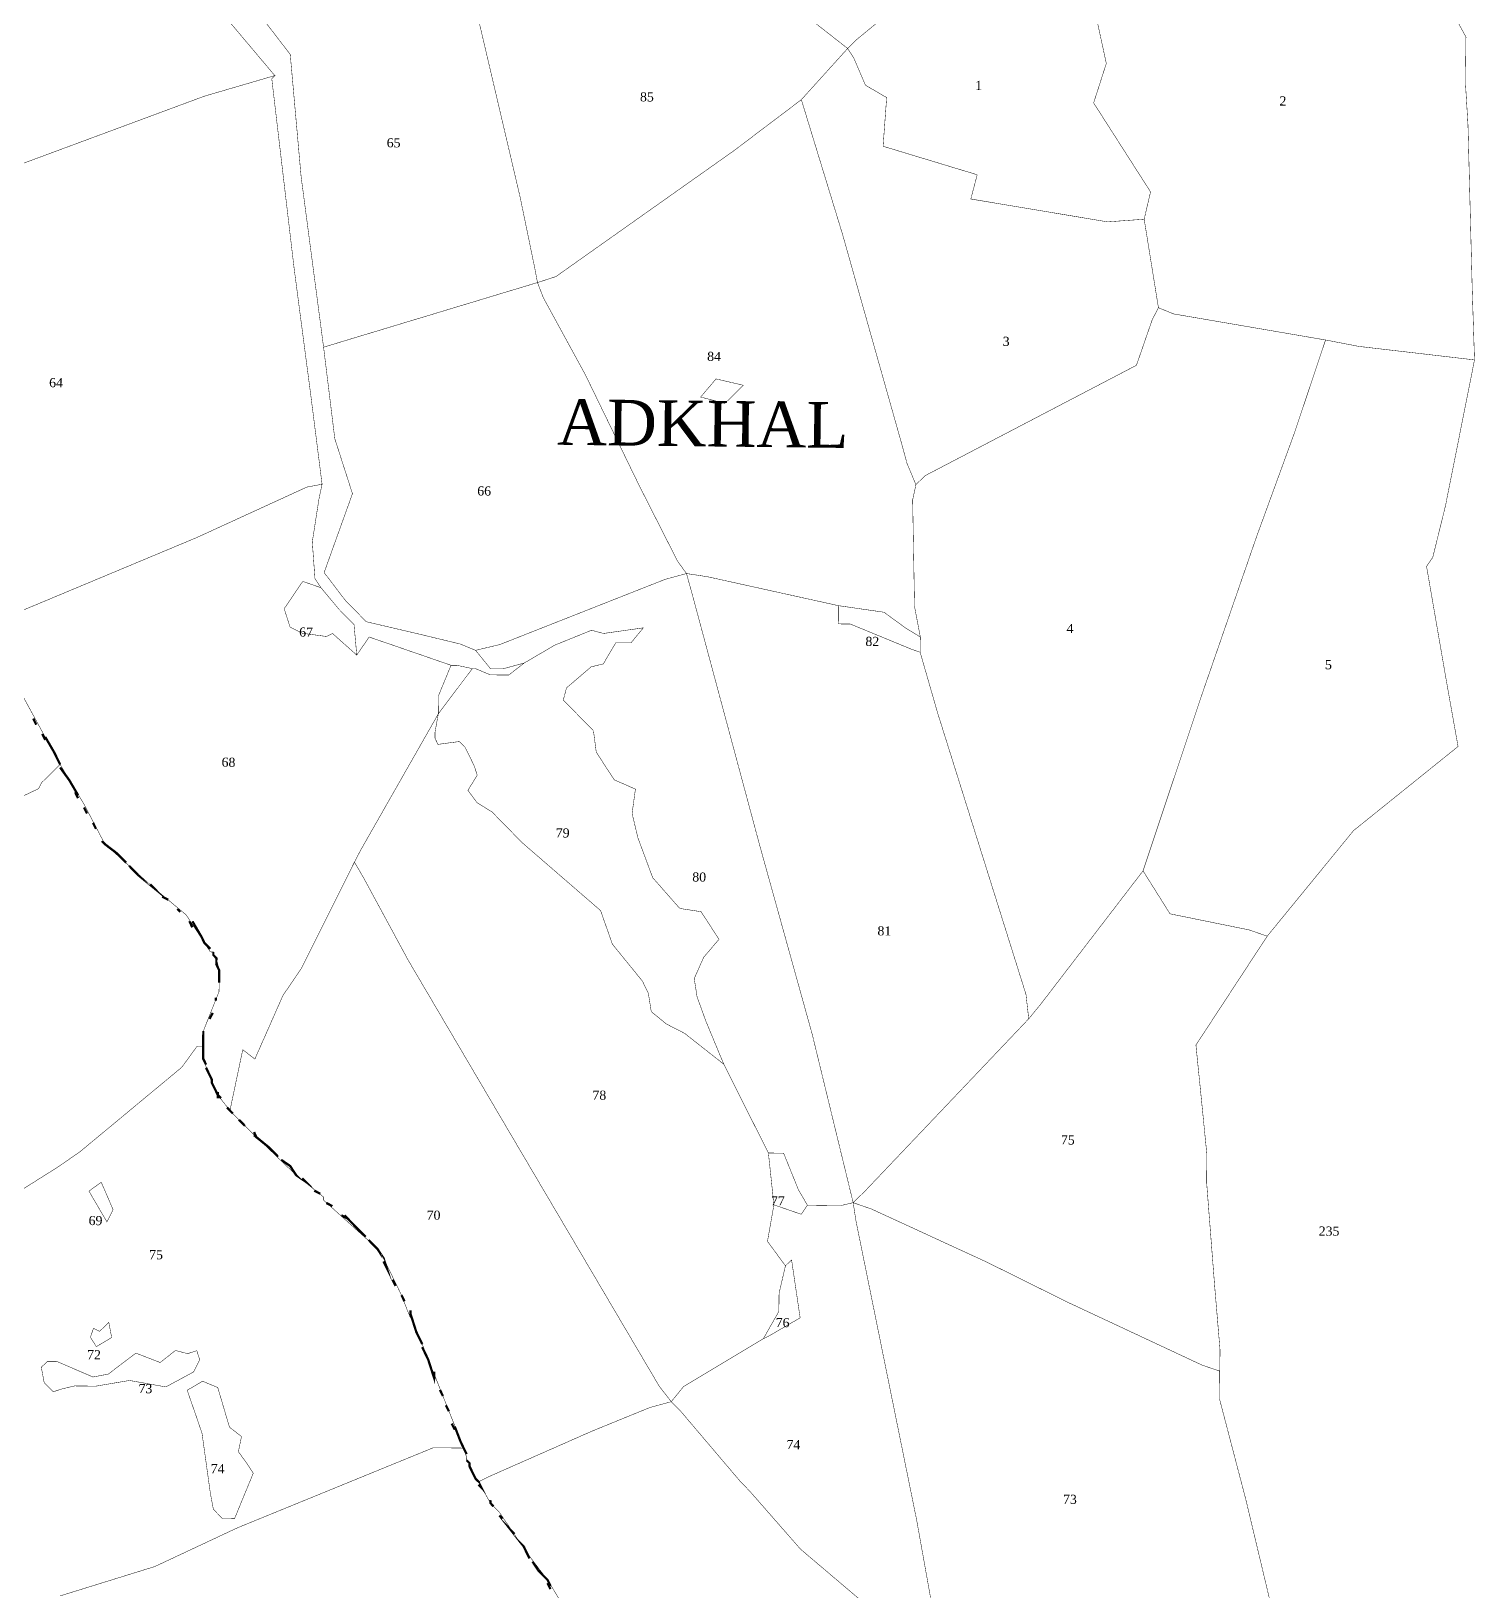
# Model space of a CAD drawing. Header units: metres. Extents: x 294533 to 301305, y 1963486 to 1977426.
# Drawn here: x 299365 to 301271, y 1969628 to 1971687 of the extents above; entities that cross this region are included whole.
import ezdxf

# ---------------------------------------------------------------- set-up
doc = ezdxf.new("R2010")
doc.units = ezdxf.units.M
for name, color, linetype in [('SURVEY NO.', 7, 'Continuous'), ('SURVEY PLOT BOUNDARY', 35, 'Continuous'), ('VILLAGE BOUNDARY', 212, 'Continuous'), ('VILLAGE NAME', 3, 'Continuous')]:
    doc.layers.add(name, color=color, linetype=linetype)
doc.styles.get("Standard").update_dxf_attribs({"font": 'times.ttf'})

# ---------------------------------------------------------------- blocks, each defined once
blk = doc.blocks.new('45')
at = {"layer": 'SURVEY PLOT BOUNDARY', "lineweight": 18, "const_width": 0.603}
for points in [[(301007, 1969587.4), (300968.6, 1969748.6), (300933.8, 1969881.6), (300934.6, 1969945.9), (300927.5, 1970030.4), (300916.9, 1970167.2), (300917.3, 1970203.4), (300910.1, 1970275.8), (300902.8, 1970348.3), (300996.9, 1970492), (301062, 1970571.6), (301110.9, 1970631.4), (301248.8, 1970742.4), (301233.7, 1970827), (301207.2, 1970980.1), (301215.4, 1970992), (301232.2, 1971060.2), (301270.5, 1971252.7), (301267.5, 1971345.2), (301261.9, 1971562.4), (301258.5, 1971618.7), (301259.2, 1971679), (301223.7, 1971743.7)], [(299663.9, 1971712.6), (299707.4, 1971655.9), (299721.7, 1971494.9), (299751.4, 1971269.5), (299766.2, 1971148.7), (299789.5, 1971076.1), (299752.1, 1970972), (299779.9, 1970935.5), (299807.7, 1970907.1), (299879.9, 1970890.2), (299932, 1970877.6), (299952, 1970869.3), (299971.8, 1970845), (299987.9, 1970844.8), (300016.1, 1970852.5), (299995.8, 1970836.7), (299971.7, 1970836.9), (299951.7, 1970845.2), (299947.7, 1970845.2), (299927.6, 1970849.5), (299919.6, 1970849.6), (299847.5, 1970874.5), (299811.5, 1970886.9), (299795.2, 1970863), (299791.6, 1970903.2), (299771.7, 1970923.5), (299747.9, 1970952), (299740, 1970964.1), (299736.5, 1971012.4), (299745.2, 1971068.6), (299749.4, 1971088.6), (299734.6, 1971205.4), (299712.4, 1971374.4), (299683, 1971624), (299687, 1971628), (299587.9, 1971745.6)], [(299949.4, 1971729.6), (300010.8, 1971467.6), (300029.9, 1971375), (300033.7, 1971354.8), (299751.4, 1971269.5), (299721.7, 1971494.9), (299707.4, 1971655.9), (299663.9, 1971712.6)], [(299352.1, 1971511.1), (299594.3, 1971600.9), (299687, 1971628), (299683, 1971624), (299712.4, 1971374.4), (299734.6, 1971205.4), (299749.4, 1971088.6), (299729.3, 1971084.8), (299583.8, 1971018.1), (299321.4, 1970908.4)], [(299321.4, 1970908.4), (299583.8, 1971018.1), (299729.3, 1971084.8), (299749.4, 1971088.6), (299745.2, 1971068.6), (299736.5, 1971012.4), (299740, 1970964.1), (299747.9, 1970952), (299723.9, 1970960.3), (299699.4, 1970924.3), (299707.1, 1970900.1), (299723.1, 1970891.9), (299755.2, 1970887.6), (299763.3, 1970891.5), (299795.2, 1970863), (299811.5, 1970886.9), (299847.5, 1970874.5), (299919.6, 1970849.6), (299903.1, 1970809.5), (299902.8, 1970785.4), (299800.4, 1970605.7), (299792.1, 1970589.7), (299722.3, 1970449.7), (299697.8, 1970413.8), (299660.7, 1970329.8), (299644.7, 1970342.1), (299627.8, 1970261.8), (299611.9, 1970282.1), (299604, 1970298.3), (299592.3, 1970330.6), (299592.5, 1970346.7), (299592.7, 1970366.8), (299613.4, 1970418.8), (299613.7, 1970446.9), (299609.9, 1970463), (299605.9, 1970467.1), (299605.9, 1970471.1), (299601.9, 1970471.2), (299594, 1970483.3), (299570.3, 1970519.8), (299526.5, 1970556.4), (299462.8, 1970613.4), (299435.3, 1970666), (299403.7, 1970718.6), (299348.5, 1970819.7)], [(299348.5, 1970819.7), (299403.7, 1970718.6), (299395.6, 1970710.6), (299379.3, 1970694.7), (299375.2, 1970686.7), (299177.2, 1970592.4)], [(299177.2, 1970592.4), (299375.2, 1970686.7), (299379.3, 1970694.7), (299395.6, 1970710.6), (299403.7, 1970718.6), (299435.3, 1970666), (299462.8, 1970613.4), (299526.5, 1970556.4), (299570.3, 1970519.8), (299594, 1970483.3), (299601.9, 1970471.2), (299605.9, 1970471.1), (299605.9, 1970467.1), (299609.9, 1970463), (299613.7, 1970446.9), (299613.4, 1970418.8), (299592.7, 1970366.8), (299592.5, 1970346.7), (299584.5, 1970346.7), (299564.1, 1970318.8), (299430.2, 1970207.7), (299401.9, 1970188), (299276.4, 1970108.9)], [(299276.4, 1970108.9), (299401.9, 1970188), (299430.2, 1970207.7), (299564.1, 1970318.8), (299584.5, 1970346.7), (299592.5, 1970346.7), (299592.3, 1970330.6), (299604, 1970298.3), (299611.9, 1970282.1), (299627.8, 1970261.8), (299651.6, 1970237.5), (299715.2, 1970176.5), (299751.1, 1970147.9), (299751, 1970143.9), (299818.7, 1970082.9), (299830.6, 1970066.7), (299854.2, 1970018.2), (299862, 1969998), (299881.6, 1969953.5), (299936.3, 1969816.2), (299932.3, 1969816.3), (299896.2, 1969816.7), (299637.7, 1969711), (299528.7, 1969659.9), (299403.6, 1969621.1)], [(300086.4, 1969577.4), (300047, 1969642.2), (300019.2, 1969678.7), (299983.6, 1969731.3), (299971.7, 1969743.5), (299955.9, 1969771.8), (299972.1, 1969779.7), (300105.4, 1969838.5), (300182.1, 1969869.8), (300210.3, 1969877.5), (300222.3, 1969865.4), (300301.6, 1969772), (300313.5, 1969759.8), (300381, 1969682.7), (300544.3, 1969544.2)], [(299403.6, 1969621.1), (299528.7, 1969659.9), (299637.7, 1969711), (299896.2, 1969816.7), (299932.3, 1969816.3), (299936.3, 1969816.2), (299940.2, 1969804.1), (299940.2, 1969800.1), (299944.2, 1969796.1), (299944.1, 1969792), (299952, 1969775.9), (299955.9, 1969771.8), (299971.7, 1969743.5), (299983.6, 1969731.3), (300019.2, 1969678.7), (300047, 1969642.2), (300086.4, 1969577.4)]]:
    blk.add_lwpolyline(points, dxfattribs=at)
for points in [[(299405.9, 1972009), (299429.4, 1971952.4), (299464.4, 1971847.5), (299492.3, 1971827.1), (299532.1, 1971794.5), (299587.9, 1971745.6), (299687, 1971628), (299594.3, 1971600.9), (299352.1, 1971511.1), (299301.3, 1971636.3), (299222.8, 1971806), (299151.5, 1971903.2), (299044.4, 1972033), (299036.6, 1972053.2), (299359.5, 1972178.3), (299383.7, 1972186.1), (299403.2, 1972129.6), (299406.6, 1972077.3)], [(301267.5, 1971345.2), (301270.5, 1971252.7), (301118, 1971270.5), (301073.9, 1971279), (300873.3, 1971313.4), (300853.3, 1971321.6), (300834.5, 1971438.4), (300842.9, 1971474.5), (300767.8, 1971591.9), (300784.5, 1971644), (300765.4, 1971732.7), (300835.3, 1971880.6), (301014.2, 1972059.5), (301030.4, 1972075.4), (301042.2, 1972055.2), (301089.5, 1971970.3), (301148.8, 1971873.1), (301223.7, 1971743.7), (301259.2, 1971679), (301258.5, 1971618.7), (301261.9, 1971562.4)], [(300621.6, 1971818.7), (300609.4, 1971802.7), (300455.3, 1971675.8), (300443.1, 1971663.8), (300307.6, 1971769.9), (300299.9, 1971806.1), (300225.6, 1971991.9), (300245.8, 1971995.7), (300371, 1972054.6), (300387, 1972042.3), (300503, 1971996.8), (300605.8, 1971838.9)], [(300307.6, 1971769.9), (300443.1, 1971663.8), (300382, 1971596.2), (300292.9, 1971528.8), (300057.9, 1971362.6), (300033.7, 1971354.8), (300029.9, 1971375), (300010.8, 1971467.6), (299949.4, 1971729.6), (299945.6, 1971749.7), (299965.9, 1971765.6), (300018.5, 1971797.2), (300030.4, 1971781), (300058.5, 1971784.7), (300054.8, 1971812.9), (300091.2, 1971832.6), (300231.4, 1971790.8)], [(300733.9, 1971793.3), (300765.9, 1971784.9), (300765.4, 1971732.7), (300784.5, 1971644), (300767.8, 1971591.9), (300842.9, 1971474.5), (300834.5, 1971438.4), (300786.2, 1971434.9), (300605.7, 1971465.1), (300614.1, 1971497.1), (300489.9, 1971534.7), (300494.6, 1971599), (300466.6, 1971615.3), (300451, 1971651.7), (300443.1, 1971663.8), (300455.3, 1971675.8), (300609.4, 1971802.7), (300621.6, 1971818.7), (300645.7, 1971814.4), (300709.9, 1971801.6)], [(300834.5, 1971438.4), (300853.3, 1971321.6), (300845.1, 1971305.7), (300824.3, 1971245.6), (300545.4, 1971099.9), (300533.2, 1971088), (300521.4, 1971116.3), (300513.7, 1971144.5), (300436.3, 1971418.7), (300382, 1971596.2), (300443.1, 1971663.8), (300451, 1971651.7), (300466.6, 1971615.3), (300494.6, 1971599), (300489.9, 1971534.7), (300614.1, 1971497.1), (300605.7, 1971465.1), (300786.2, 1971434.9)], [(300533.2, 1971088), (300528.9, 1971067.9), (300531.4, 1970927.2), (300539, 1970886.9), (300519, 1970899.2), (300491.1, 1970919.6), (300430.9, 1970928.3), (300258.5, 1970966.4), (300230.4, 1970970.7), (300218.6, 1970987), (300167.4, 1971088), (300096.7, 1971233.5), (300041.5, 1971334.6), (300033.7, 1971354.8), (300057.9, 1971362.6), (300292.9, 1971528.8), (300382, 1971596.2), (300436.3, 1971418.7), (300513.7, 1971144.5), (300521.4, 1971116.3)], [(300230.4, 1970970.7), (300202.2, 1970963), (299984.2, 1970877), (299952, 1970869.3), (299932, 1970877.6), (299879.9, 1970890.2), (299807.7, 1970907.1), (299779.9, 1970935.5), (299752.1, 1970972), (299789.5, 1971076.1), (299766.2, 1971148.7), (299751.4, 1971269.5), (300033.7, 1971354.8), (300041.5, 1971334.6), (300096.7, 1971233.5), (300167.4, 1971088), (300218.6, 1970987)], [(301073.9, 1971279), (301032.3, 1971154.9), (300982.6, 1971018.7), (300907.8, 1970802.5), (300833, 1970578.2), (300698.4, 1970402.8), (300682.1, 1970382.9), (300678.5, 1970415.1), (300562, 1970786.2), (300538.8, 1970866.8), (300539, 1970886.9), (300531.4, 1970927.2), (300528.9, 1971067.9), (300533.2, 1971088), (300545.4, 1971099.9), (300824.3, 1971245.6), (300845.1, 1971305.7), (300853.3, 1971321.6), (300873.3, 1971313.4)], [(301062, 1970571.6), (300996.9, 1970492), (300972.8, 1970500.3), (300868.6, 1970521.5), (300833, 1970578.2), (300907.8, 1970802.5), (300982.6, 1971018.7), (301032.3, 1971154.9), (301073.9, 1971279), (301118, 1971270.5), (301270.5, 1971252.7), (301232.2, 1971060.2), (301215.4, 1970992), (301207.2, 1970980.1), (301233.7, 1970827), (301248.8, 1970742.4), (301110.9, 1970631.4)], [(300249.1, 1971203.7), (300269.4, 1971227.6), (300305.5, 1971219.2), (300281.1, 1971195.3)], [(300249.1, 1971203.7), (300281.1, 1971195.3), (300305.5, 1971219.2), (300269.4, 1971227.6)], [(299747.9, 1970952), (299771.7, 1970923.5), (299791.6, 1970903.2), (299795.2, 1970863), (299763.3, 1970891.5), (299755.2, 1970887.6), (299723.1, 1970891.9), (299707.1, 1970900.1), (299699.4, 1970924.3), (299723.9, 1970960.3)], [(300450.4, 1970140.2), (300434.2, 1970136.4), (300390, 1970136.9), (300378.2, 1970157.1), (300358.6, 1970205.5), (300338.5, 1970205.8), (300279.6, 1970323), (300256.1, 1970379.5), (300244.4, 1970411.8), (300240.6, 1970436), (300253, 1970464), (300273.3, 1970487.9), (300249.6, 1970524.3), (300221.5, 1970528.6), (300185.8, 1970569.2), (300166.3, 1970621.7), (300158.6, 1970654), (300163, 1970686.1), (300135, 1970698.4), (300111.3, 1970734.9), (300107.6, 1970763.1), (300067.8, 1970803.7), (300072, 1970819.7), (300104.5, 1970847.5), (300120.6, 1970851.4), (300137, 1970879.3), (300157.1, 1970879.1), (300173.4, 1970899), (300121, 1970891.6), (300105, 1970895.8), (300056.6, 1970876.2), (300016.1, 1970852.5), (299987.9, 1970844.8), (299971.8, 1970845), (299952, 1970869.3), (299984.2, 1970877), (300202.2, 1970963), (300230.4, 1970970.7), (300238.2, 1970942.5), (300327, 1970611.9), (300396.5, 1970361.9)], [(300430.9, 1970928.3), (300430.7, 1970904.2), (300446.7, 1970904), (300526.8, 1970871), (300538.8, 1970866.8), (300562, 1970786.2), (300678.5, 1970415.1), (300682.1, 1970382.9), (300466.6, 1970156.1), (300450.4, 1970140.2), (300396.5, 1970361.9), (300327, 1970611.9), (300238.2, 1970942.5), (300230.4, 1970970.7), (300258.5, 1970966.4)], [(300539, 1970886.9), (300538.8, 1970866.8), (300526.8, 1970871), (300446.7, 1970904), (300430.7, 1970904.2), (300430.9, 1970928.3), (300491.1, 1970919.6), (300519, 1970899.2)], [(300279.6, 1970323), (300227.8, 1970363.8), (300203.8, 1970376.1), (300183.9, 1970392.4), (300180.1, 1970416.5), (300172.2, 1970432.7), (300132.6, 1970481.4), (300117, 1970525.8), (300013.5, 1970615.4), (299973.7, 1970656), (299953.8, 1970668.3), (299941.9, 1970684.5), (299954.2, 1970704.5), (299950.3, 1970716.6), (299938.5, 1970740.8), (299930.6, 1970748.9), (299902.4, 1970745.2), (299898.4, 1970753.3), (299898.5, 1970761.4), (299902.8, 1970785.4), (299947.7, 1970845.2), (299951.7, 1970845.2), (299971.7, 1970836.9), (299995.8, 1970836.7), (300016.1, 1970852.5), (300056.6, 1970876.2), (300105, 1970895.8), (300121, 1970891.6), (300173.4, 1970899), (300157.1, 1970879.1), (300137, 1970879.3), (300120.6, 1970851.4), (300104.5, 1970847.5), (300072, 1970819.7), (300067.8, 1970803.7), (300107.6, 1970763.1), (300111.3, 1970734.9), (300135, 1970698.4), (300163, 1970686.1), (300158.6, 1970654), (300166.3, 1970621.7), (300185.8, 1970569.2), (300221.5, 1970528.6), (300249.6, 1970524.3), (300273.3, 1970487.9), (300253, 1970464), (300240.6, 1970436), (300244.4, 1970411.8), (300256.1, 1970379.5)], [(299947.7, 1970845.2), (299902.8, 1970785.4), (299903.1, 1970809.5), (299919.6, 1970849.6), (299927.6, 1970849.5)], [(300279.6, 1970323), (300338.5, 1970205.8), (300345.8, 1970137.3), (300337.3, 1970089.2), (300361, 1970056.8), (300352.6, 1970020.7), (300352.3, 1969996.6), (300331.8, 1969960.6), (300226.6, 1969897.5), (300210.3, 1969877.5), (300194.5, 1969897.8), (299989.3, 1970245.8), (299863.1, 1970460.2), (299804, 1970569.4), (299792.1, 1970589.7), (299800.4, 1970605.7), (299902.8, 1970785.4), (299898.5, 1970761.4), (299898.4, 1970753.3), (299902.4, 1970745.2), (299930.6, 1970748.9), (299938.5, 1970740.8), (299950.3, 1970716.6), (299954.2, 1970704.5), (299941.9, 1970684.5), (299953.8, 1970668.3), (299973.7, 1970656), (300013.5, 1970615.4), (300117, 1970525.8), (300132.6, 1970481.4), (300172.2, 1970432.7), (300180.1, 1970416.5), (300183.9, 1970392.4), (300203.8, 1970376.1), (300227.8, 1970363.8)], [(299863.1, 1970460.2), (299989.3, 1970245.8), (300194.5, 1969897.8), (300210.3, 1969877.5), (300182.1, 1969869.8), (300105.4, 1969838.5), (299972.1, 1969779.7), (299955.9, 1969771.8), (299952, 1969775.9), (299944.1, 1969792), (299944.2, 1969796.1), (299940.2, 1969800.1), (299940.2, 1969804.1), (299936.3, 1969816.2), (299881.6, 1969953.5), (299862, 1969998), (299854.2, 1970018.2), (299830.6, 1970066.7), (299818.7, 1970082.9), (299751, 1970143.9), (299751.1, 1970147.9), (299715.2, 1970176.5), (299651.6, 1970237.5), (299627.8, 1970261.8), (299644.7, 1970342.1), (299660.7, 1970329.8), (299697.8, 1970413.8), (299722.3, 1970449.7), (299792.1, 1970589.7), (299804, 1970569.4)], [(300934.6, 1969945.9), (300934.2, 1969917.8), (300910.2, 1969926.1), (300734.3, 1970008.4), (300626.4, 1970061.9), (300474.4, 1970131.9), (300450.4, 1970140.2), (300466.6, 1970156.1), (300682.1, 1970382.9), (300698.4, 1970402.8), (300833, 1970578.2), (300868.6, 1970521.5), (300972.8, 1970500.3), (300996.9, 1970492), (300902.8, 1970348.3), (300910.1, 1970275.8), (300917.3, 1970203.4), (300917.1, 1970187.3), (300916.9, 1970167.2), (300927.5, 1970030.4)], [(300390, 1970136.9), (300381.9, 1970124.9), (300345.8, 1970137.3), (300338.5, 1970205.8), (300358.6, 1970205.5), (300378.2, 1970157.1)], [(299441.7, 1970155.4), (299465.4, 1970114.9), (299473.6, 1970130.9), (299457.9, 1970167.2)], [(299473.6, 1970130.9), (299465.4, 1970114.9), (299441.7, 1970155.4), (299457.9, 1970167.2)], [(300450.4, 1970140.2), (300454.1, 1970116), (300534.2, 1969721.2), (300564.5, 1969552), (300564.2, 1969527.9), (300544.3, 1969544.2), (300381, 1969682.7), (300313.5, 1969759.8), (300301.6, 1969772), (300222.3, 1969865.4), (300210.3, 1969877.5), (300226.6, 1969897.5), (300331.8, 1969960.6), (300339.9, 1969964.6), (300380.4, 1969988.2), (300369.1, 1970064.7), (300361, 1970056.8), (300337.3, 1970089.2), (300345.8, 1970137.3), (300381.9, 1970124.9), (300390, 1970136.9), (300434.2, 1970136.4)], [(300986.4, 1969547.4), (300588.3, 1969523.6), (300564.2, 1969527.9), (300564.5, 1969552), (300534.2, 1969721.2), (300454.1, 1970116), (300450.4, 1970140.2), (300474.4, 1970131.9), (300626.4, 1970061.9), (300734.3, 1970008.4), (300910.2, 1969926.1), (300934.2, 1969917.8), (300933.8, 1969881.6), (300968.6, 1969748.6), (301007, 1969587.4), (301010.6, 1969551.1)], [(300331.8, 1969960.6), (300352.3, 1969996.6), (300352.6, 1970020.7), (300361, 1970056.8), (300369.1, 1970064.7), (300380.4, 1969988.2), (300339.9, 1969964.6)], [(299467.9, 1969982.2), (299455.7, 1969970.3), (299447.7, 1969974.4), (299443.6, 1969962.4), (299451.5, 1969950.2), (299471.7, 1969962.1)], [(299467.9, 1969982.2), (299471.7, 1969962.1), (299451.5, 1969950.2), (299443.6, 1969962.4), (299447.7, 1969974.4), (299455.7, 1969970.3)], [(299555.9, 1969945.1), (299535.7, 1969929.2), (299503.6, 1969941.6), (299467.2, 1969913.9), (299447, 1969910.1), (299399, 1969930.7), (299387, 1969930.8), (299378.8, 1969922.9), (299382.6, 1969902.8), (299394.6, 1969890.6), (299406.7, 1969894.5), (299422.8, 1969898.3), (299450.9, 1969898), (299495.2, 1969905.5), (299543.3, 1969897), (299579.7, 1969916.7), (299587.9, 1969932.7), (299584.1, 1969944.8), (299572, 1969940.9)], [(299555.9, 1969945.1), (299572, 1969940.9), (299584.1, 1969944.8), (299587.9, 1969932.7), (299579.7, 1969916.7), (299543.3, 1969897), (299495.2, 1969905.5), (299450.9, 1969898), (299422.8, 1969898.3), (299406.7, 1969894.5), (299394.6, 1969890.6), (299382.6, 1969902.8), (299378.8, 1969922.9), (299387, 1969930.8), (299399, 1969930.7), (299447, 1969910.1), (299467.2, 1969913.9), (299503.6, 1969941.6), (299535.7, 1969929.2)], [(299591.7, 1969904.5), (299571.4, 1969892.6), (299590.9, 1969836.1), (299602.1, 1969755.6), (299605.9, 1969735.5), (299617.8, 1969723.3), (299633.9, 1969723.1), (299642.1, 1969743.1), (299658.6, 1969783.1), (299650.7, 1969795.3), (299638.9, 1969811.5), (299643.1, 1969831.5), (299627.2, 1969843.8), (299611.7, 1969896.2)], [(299642.1, 1969743.1), (299633.9, 1969723.1), (299617.8, 1969723.3), (299605.9, 1969735.5), (299602.1, 1969755.6), (299590.9, 1969836.1), (299571.4, 1969892.6), (299591.7, 1969904.5), (299611.7, 1969896.2), (299627.2, 1969843.8), (299643.1, 1969831.5), (299638.9, 1969811.5), (299650.7, 1969795.3), (299658.6, 1969783.1)]]:
    blk.add_lwpolyline(points, close=True, dxfattribs=at)
at = {"layer": 'VILLAGE BOUNDARY', "lineweight": 50, "const_width": 3.01}
for points in [[(299368.2, 1970779.3), (299372.1, 1970771.2)], [(299380, 1970759), (299384, 1970751)], [(299403.7, 1970718.6), (299395.8, 1970734.7), (299384, 1970755)], [(299403.6, 1970714.6), (299415.5, 1970698.3), (299427.4, 1970678.1)], [(299427.3, 1970674.1), (299423.4, 1970682.2)], [(299439.2, 1970653.9), (299435.2, 1970661.9)], [(299447.1, 1970641.7), (299451, 1970633.6)], [(299490.7, 1970589), (299478.8, 1970601.2), (299462.8, 1970613.4), (299458.8, 1970617.5), (299462.8, 1970613.4)], [(299494.7, 1970584.9), (299506.6, 1970572.7), (299526.5, 1970556.4), (299522.5, 1970560.5)], [(299546.4, 1970540.1), (299538.4, 1970544.2)], [(299558.3, 1970527.9), (299562.3, 1970523.9)], [(299574.2, 1970511.7), (299578.2, 1970503.6)], [(299602, 1970475.2), (299594, 1970483.3), (299590.1, 1970491.4), (299578.3, 1970511.6)], [(299605.9, 1970471.1), (299605.9, 1970467.1), (299609.9, 1970463), (299609.8, 1970455), (299613.7, 1970446.9), (299613.5, 1970430.8), (299613.6, 1970438.9)], [(299609.3, 1970406.8), (299609.3, 1970410.8)], [(299605.1, 1970390.7), (299600.9, 1970382.7)], [(299596.3, 1970322.5), (299592.3, 1970330.6), (299592.4, 1970338.6), (299592.5, 1970346.7), (299592.7, 1970366.8), (299592.6, 1970358.7)], [(299596.2, 1970318.5), (299604.1, 1970302.3), (299604, 1970298.3), (299611.9, 1970282.1), (299611.9, 1970278.1)], [(299615.9, 1970278.1), (299611.9, 1970282.1), (299611.9, 1970286.1)], [(299631.7, 1970257.8), (299627.8, 1970261.8), (299623.8, 1970265.9)], [(299639.7, 1970249.7), (299647.6, 1970241.5)], [(299691.4, 1970200.8), (299679.5, 1970213), (299659.5, 1970229.3)], [(299659.6, 1970233.4), (299663.5, 1970225.3)], [(299695.4, 1970196.8), (299707.3, 1970188.6), (299715.2, 1970176.5), (299727.2, 1970168.3), (299723.2, 1970172.4)], [(299747.1, 1970152), (299739.1, 1970156.1)], [(299755, 1970139.8), (299763, 1970135.7)], [(299774.9, 1970123.5), (299782.9, 1970119.4)], [(299806.8, 1970095.1), (299794.9, 1970107.2), (299779, 1970123.5)], [(299810.8, 1970091), (299818.7, 1970082.9), (299822.7, 1970078.8), (299830.6, 1970066.7), (299834.5, 1970054.5), (299830.5, 1970062.6)], [(299846.3, 1970030.3), (299842.3, 1970038.4)], [(299854.2, 1970018.2), (299858.1, 1970010.1)], [(299866, 1969997.9), (299865.9, 1969989.9)], [(299881.6, 1969953.5), (299873.7, 1969969.7), (299866, 1969993.9)], [(299881.5, 1969949.5), (299889.4, 1969933.3), (299897.2, 1969909.1), (299897.3, 1969917.2)], [(299909, 1969884.9), (299905, 1969893)], [(299912.8, 1969872.8), (299916.8, 1969864.7)], [(299920.6, 1969848.6), (299924.5, 1969840.5)], [(299940.3, 1969808.2), (299936.3, 1969816.2), (299932.4, 1969824.3), (299924.6, 1969844.5)], [(299940.2, 1969800.1), (299944.2, 1969796.1), (299944.1, 1969792), (299948, 1969784), (299952, 1969775.9), (299955.9, 1969771.8), (299959.9, 1969763.7), (299955.9, 1969767.8)], [(299975.7, 1969739.4), (299971.7, 1969743.5), (299971.8, 1969747.5)], [(300023.2, 1969670.6), (300019.2, 1969678.7), (300015.3, 1969686.7), (299999.4, 1969707), (300003.4, 1969702.9)], [(299983.6, 1969727.3), (299987.6, 1969723.2)], [(300027.1, 1969666.5), (300035, 1969654.4), (300047, 1969642.2), (300050.9, 1969634.1)], [(300050.8, 1969630.1), (300046.9, 1969638.1)]]:
    blk.add_lwpolyline(points, dxfattribs=at)
at = {"layer": 'SURVEY NO.', "attachment_point": 7, "rotation": 359.3676}
for s, insert, char_height in [('1', (300611.3, 1971609), 12.1), ('85', (300169, 1971593.8), 12.06), ('2', (301013, 1971588.5), 12.1), ('65', (299834.7, 1971533.2), 12.06), ('3', (300647.7, 1971271), 12.1), ('84', (300257.6, 1971251.2), 12.06), ('64', (299389.1, 1971216.5), 12.06), ('66', (299954.2, 1971073.6), 12.06), ('67', (299719.1, 1970887.3), 12.06), ('4', (300732, 1970892.2), 12.1), ('82', (300466.5, 1970875), 12.06), ('5', (301073.1, 1970844.2), 12.1), ('68', (299616.7, 1970715.5), 12.06), ('79', (300057.8, 1970622.2), 12.06), ('80', (300238, 1970564), 12.06), ('81', (300482.4, 1970492.9), 12.06), ('78', (300106.2, 1970276), 12.06), ('75', (300724.5, 1970216.9), 12.06), ('77', (300341.8, 1970136.7), 12.06), ('69', (299441.2, 1970110.5), 12.06), ('70', (299887.4, 1970117.6), 12.06), ('235', (301064.8, 1970096.6), 12.06), ('75', (299521.1, 1970065.4), 12.06), ('76', (300348.1, 1969975.8), 12.06), ('72', (299439.2, 1969933.6), 12.06), ('73', (299507.1, 1969888.6), 12.06), ('74', (300362.4, 1969814.9), 12.06), ('74', (299602.4, 1969783.1), 12.06), ('73', (300727.3, 1969742.5), 12.06)]:
    blk.add_mtext(s, dxfattribs=dict(at, insert=insert, char_height=char_height))
at = {"layer": 'VILLAGE NAME', "insert": (300059.5, 1971140.5), "char_height": 60.29, "attachment_point": 7, "rotation": 359.3676}
blk.add_mtext('ADKHAL', dxfattribs=at)

msp = doc.modelspace()

# ---------------------------------------------------------------- block references
msp.add_blockref('45', (0, 0))

doc.saveas('drawing.dxf')
